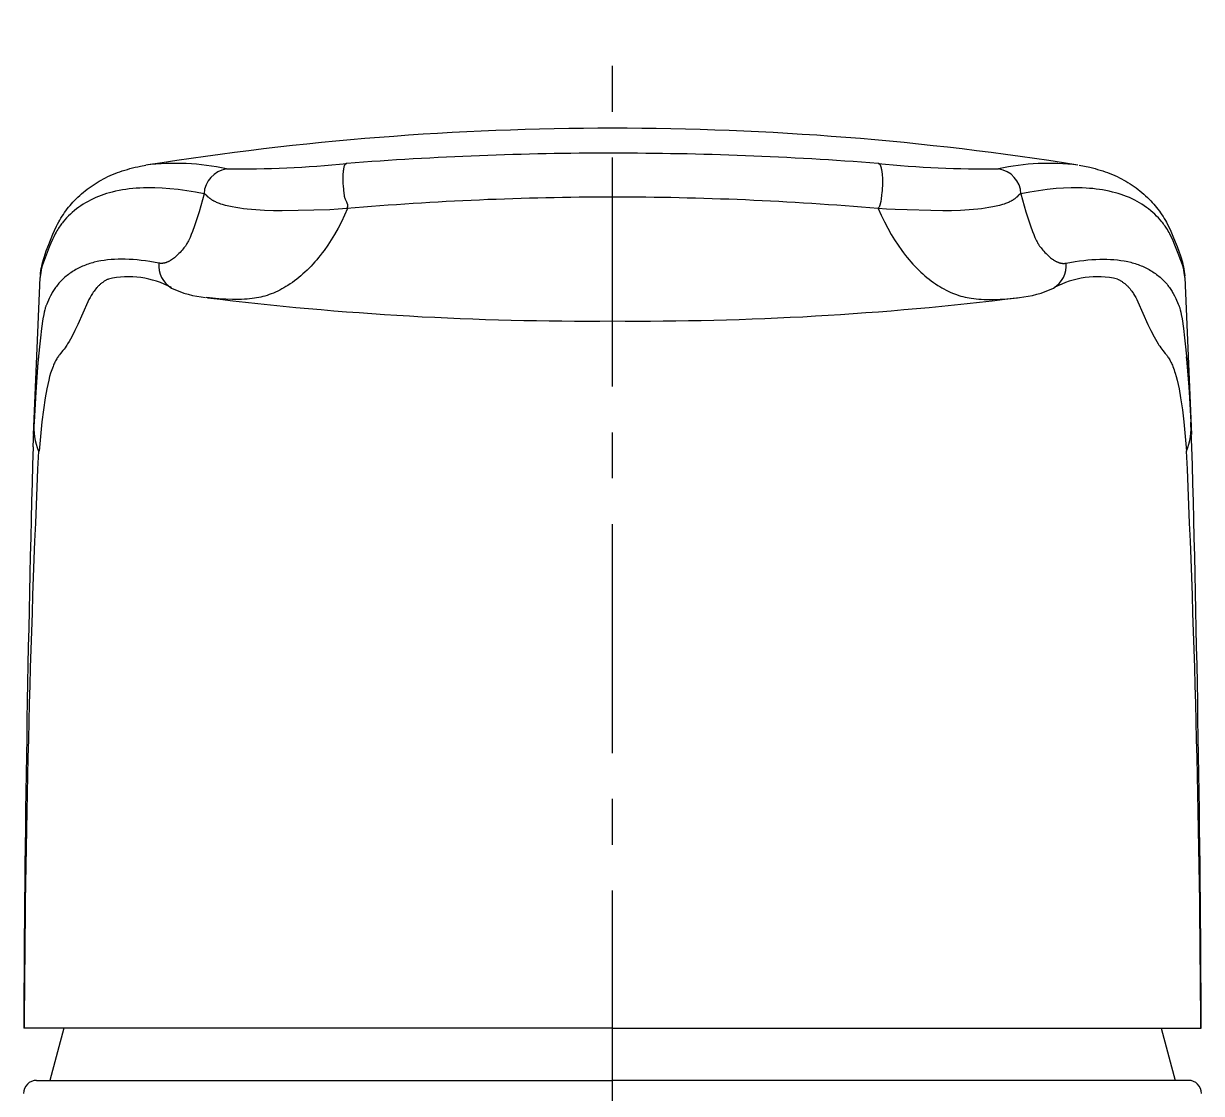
# Model space of a CAD drawing. Extents: x 6646 to 7240, y -4746 to -3906.
# Drawn here: x 6800.89 to 6845.89, y -4478.29 to -4437.42 of the extents above; entities that cross this region are included whole.
import ezdxf

# ---------------------------------------------------------------- set-up
doc = ezdxf.new("R2010")
doc.units = 0
doc.header["$LTSCALE"] = 7
doc.header["$MEASUREMENT"] = 0
doc.linetypes.add('CENTER', pattern=[2, 1.25, -0.25, 0.25, -0.25])
for name, color, linetype in [('CL', 1, 'CENTER'), ('DWG', 7, 'CONTINUOUS'), ('Make2D 표시선', 7, 'CONTINUOUS'), ('Make2D 표시선 - Tangent', 7, 'CONTINUOUS')]:
    doc.layers.add(name, color=color, linetype=linetype)

msp = doc.modelspace()

# ---------------------------------------------------------------- linework, layer by layer
at = {"layer": 'CL'}
msp.add_line((6823.392, -4675.287), (6823.392, -4437.416), dxfattribs=at)
at = {"layer": 'DWG'}
for p, q in [((6802.428, -4475.787), (6801.892, -4477.787)), ((6844.356, -4475.787), (6844.892, -4477.787)), ((6801.392, -4477.787), (6823.392, -4477.787)), ((6845.392, -4477.787), (6823.392, -4477.787))]:
    msp.add_line(p, q, dxfattribs=at)
for centre, start, end in [((6801.392, -4478.287), 90.0045, 179.9999), ((6845.392, -4478.287), 0.0001, 89.9955)]:
    msp.add_arc(centre, 0.5, start, end, dxfattribs=at)
at = {"layer": 'Make2D 표시선'}
for p, q in [((6801.274, -4453.115), (6801.529, -4447.117)), ((6845.254, -4447.117), (6845.51, -4453.115)), ((6801.378, -4451.311), (6801.45, -4450.386)), ((6801.45, -4450.384), (6801.451, -4450.377)), ((6801.45, -4450.384), (6801.45, -4450.386)), ((6801.451, -4450.377), (6801.474, -4450.148)), ((6845.31, -4450.148), (6845.331, -4450.36)), ((6845.332, -4450.366), (6845.331, -4450.36)), ((6845.332, -4450.366), (6845.333, -4450.377)), ((6845.333, -4450.377), (6845.406, -4451.311)), ((6800.916, -4475.787), (6800.899, -4475.787)), ((6823.392, -4475.787), (6800.916, -4475.787)), ((6823.392, -4475.787), (6845.868, -4475.787)), ((6845.868, -4475.787), (6845.885, -4475.787))]:
    msp.add_line(p, q, dxfattribs=at)
for points in [[(6813.245, -4442.759), (6813.24, -4442.76), (6813.235, -4442.761), (6813.23, -4442.763), (6813.225, -4442.765), (6813.22, -4442.767), (6813.218, -4442.768), (6813.215, -4442.769), (6813.213, -4442.77), (6813.21, -4442.771), (6813.208, -4442.772), (6813.206, -4442.773), (6813.203, -4442.775), (6813.201, -4442.776), (6813.199, -4442.777), (6813.197, -4442.779), (6813.195, -4442.78), (6813.192, -4442.782), (6813.19, -4442.783), (6813.188, -4442.785), (6813.186, -4442.786), (6813.184, -4442.788), (6813.182, -4442.79), (6813.18, -4442.791), (6813.178, -4442.793), (6813.176, -4442.795), (6813.175, -4442.797), (6813.173, -4442.799), (6813.171, -4442.801), (6813.17, -4442.802), (6813.168, -4442.804), (6813.167, -4442.806), (6813.165, -4442.808), (6813.164, -4442.81), (6813.163, -4442.812), (6813.161, -4442.814), (6813.159, -4442.818), (6813.156, -4442.822), (6813.154, -4442.826), (6813.152, -4442.831), (6813.15, -4442.834), (6813.149, -4442.837), (6813.148, -4442.84), (6813.146, -4442.843), (6813.144, -4442.85), (6813.142, -4442.856), (6813.139, -4442.863), (6813.137, -4442.869), (6813.134, -4442.883), (6813.128, -4442.908), (6813.122, -4442.933), (6813.117, -4442.959), (6813.113, -4442.985), (6813.109, -4443.01), (6813.105, -4443.036), (6813.1, -4443.088), (6813.094, -4443.153), (6813.091, -4443.218), (6813.089, -4443.283), (6813.088, -4443.348), (6813.089, -4443.414), (6813.091, -4443.479), (6813.094, -4443.545), (6813.099, -4443.61), (6813.129, -4443.903), (6813.137, -4443.972), (6813.141, -4443.994), (6813.143, -4444.009), (6813.146, -4444.023), (6813.149, -4444.038), (6813.153, -4444.052), (6813.157, -4444.066), (6813.161, -4444.08), (6813.165, -4444.094), (6813.17, -4444.107), (6813.174, -4444.118), (6813.179, -4444.128), (6813.188, -4444.148), (6813.227, -4444.227), (6813.236, -4444.247), (6813.241, -4444.257), (6813.245, -4444.267), (6813.248, -4444.276), (6813.252, -4444.284), (6813.255, -4444.292), (6813.257, -4444.301), (6813.26, -4444.31), (6813.261, -4444.314), (6813.262, -4444.318), (6813.263, -4444.323), (6813.264, -4444.327), (6813.265, -4444.331), (6813.265, -4444.336), (6813.266, -4444.341), (6813.267, -4444.345), (6813.267, -4444.35), (6813.267, -4444.355), (6813.268, -4444.36), (6813.268, -4444.364), (6813.268, -4444.369), (6813.268, -4444.374), (6813.268, -4444.379), (6813.267, -4444.384), (6813.267, -4444.389), (6813.266, -4444.393), (6813.266, -4444.398), (6813.265, -4444.403), (6813.265, -4444.408), (6813.264, -4444.413), (6813.262, -4444.422), (6813.26, -4444.431), (6813.257, -4444.441), (6813.254, -4444.45), (6813.251, -4444.459), (6813.248, -4444.468), (6813.245, -4444.477), (6813.241, -4444.486)], [(6801.534, -4447.043), (6801.538, -4446.999), (6801.543, -4446.954), (6801.554, -4446.866), (6801.568, -4446.779), (6801.585, -4446.692), (6801.604, -4446.605), (6801.626, -4446.519), (6801.65, -4446.433), (6801.675, -4446.348), (6801.716, -4446.224), (6801.76, -4446.101), (6801.853, -4445.857), (6802.015, -4445.456), (6802.073, -4445.325), (6802.152, -4445.158), (6802.194, -4445.076), (6802.237, -4444.995), (6802.279, -4444.921), (6802.322, -4444.848), (6802.367, -4444.776), (6802.413, -4444.704), (6802.461, -4444.634), (6802.51, -4444.565), (6802.561, -4444.498), (6802.614, -4444.431), (6802.668, -4444.365), (6802.723, -4444.301), (6802.78, -4444.238), (6802.838, -4444.176), (6802.903, -4444.11), (6802.969, -4444.045), (6803.037, -4443.982), (6803.106, -4443.921), (6803.176, -4443.861), (6803.248, -4443.803), (6803.321, -4443.746), (6803.395, -4443.69), (6803.47, -4443.637), (6803.547, -4443.585), (6803.625, -4443.534), (6803.703, -4443.486), (6803.783, -4443.438), (6803.863, -4443.393), (6803.945, -4443.349), (6804.027, -4443.307), (6804.116, -4443.264), (6804.206, -4443.223), (6804.296, -4443.184), (6804.387, -4443.146), (6804.479, -4443.111), (6804.572, -4443.077), (6804.665, -4443.045), (6804.759, -4443.015), (6804.858, -4442.986), (6804.958, -4442.958), (6805.058, -4442.932), (6805.159, -4442.908), (6805.26, -4442.885), (6805.362, -4442.865), (6805.566, -4442.829)], [(6841.218, -4442.829), (6841.422, -4442.865), (6841.625, -4442.908), (6841.725, -4442.932), (6841.826, -4442.958), (6841.925, -4442.986), (6842.025, -4443.015), (6842.119, -4443.045), (6842.212, -4443.077), (6842.305, -4443.111), (6842.397, -4443.146), (6842.488, -4443.184), (6842.578, -4443.223), (6842.668, -4443.264), (6842.757, -4443.307), (6842.84, -4443.35), (6842.922, -4443.394), (6843.004, -4443.44), (6843.084, -4443.488), (6843.163, -4443.537), (6843.242, -4443.588), (6843.319, -4443.641), (6843.395, -4443.695), (6843.47, -4443.751), (6843.544, -4443.809), (6843.616, -4443.868), (6843.687, -4443.929), (6843.757, -4443.991), (6843.825, -4444.055), (6843.891, -4444.121), (6843.957, -4444.187), (6844.015, -4444.25), (6844.071, -4444.313), (6844.126, -4444.377), (6844.18, -4444.443), (6844.232, -4444.51), (6844.283, -4444.578), (6844.332, -4444.647), (6844.38, -4444.717), (6844.426, -4444.789), (6844.47, -4444.861), (6844.513, -4444.934), (6844.554, -4445.009), (6844.599, -4445.093), (6844.642, -4445.178), (6844.722, -4445.351), (6844.827, -4445.597), (6844.962, -4445.936), (6845.041, -4446.15), (6845.079, -4446.257), (6845.114, -4446.366), (6845.139, -4446.451), (6845.162, -4446.536), (6845.183, -4446.622), (6845.202, -4446.708), (6845.218, -4446.795), (6845.232, -4446.882), (6845.243, -4446.97), (6845.251, -4447.058)]]:
    msp.add_lwpolyline(points, dxfattribs=at)
for centre, radius, start, end in [((6823.393, -4554.582), 113.166, 90.0004, 99.02505), ((6823.391, -4554.582), 113.166, 80.96151, 89.9996), ((6808.801, -4443.972), 1.016, 99.0193, 177.0834), ((6804.902, -4450.579), 3.49, 61.9096, 102.7205), ((6841.913, -4450.579), 3.49, 77.2795, 118.0904), ((6808.166, -4444.181), 3.711, 244.144, 264.9959), ((6838.618, -4444.18), 3.712, 275.0064, 295.8537), ((6822.413, -4330.523), 118.258, 262.96149, 270.47409), ((6824.37, -4330.515), 118.266, 269.52616, 277.03825), ((7746.672, -4479.928), 945.783, 178.403775, 179.749153), ((5899.838, -4479.928), 946.056, 0.25078, 1.595072)]:
    msp.add_arc(centre, radius, start, end, dxfattribs=at)
at = {"layer": 'Make2D 표시선 - Tangent'}
for p, q in [((6801.256, -4453.582), (6801.293, -4452.695)), ((6845.528, -4453.594), (6845.491, -4452.695))]:
    msp.add_line(p, q, dxfattribs=at)
for points in [[(6833.543, -4444.486), (6833.553, -4444.47), (6833.563, -4444.454), (6833.573, -4444.438), (6833.582, -4444.421), (6833.591, -4444.404), (6833.599, -4444.387), (6833.606, -4444.37), (6833.613, -4444.353), (6833.62, -4444.334), (6833.626, -4444.316), (6833.631, -4444.297), (6833.636, -4444.278), (6833.64, -4444.259), (6833.644, -4444.24), (6833.651, -4444.201), (6833.663, -4444.123), (6833.686, -4443.958), (6833.695, -4443.877), (6833.703, -4443.796), (6833.71, -4443.705), (6833.715, -4443.614), (6833.718, -4443.522), (6833.718, -4443.431), (6833.717, -4443.362), (6833.715, -4443.292), (6833.71, -4443.223), (6833.703, -4443.154), (6833.695, -4443.092), (6833.691, -4443.061), (6833.685, -4443.03), (6833.679, -4442.999), (6833.673, -4442.969), (6833.666, -4442.938), (6833.658, -4442.908), (6833.653, -4442.892), (6833.649, -4442.876), (6833.646, -4442.868), (6833.643, -4442.86), (6833.641, -4442.853), (6833.637, -4442.845), (6833.635, -4442.84), (6833.633, -4442.834), (6833.63, -4442.829), (6833.628, -4442.824), (6833.626, -4442.822), (6833.625, -4442.819), (6833.623, -4442.817), (6833.622, -4442.815), (6833.62, -4442.812), (6833.618, -4442.81), (6833.617, -4442.808), (6833.615, -4442.806), (6833.613, -4442.803), (6833.611, -4442.801), (6833.61, -4442.799), (6833.608, -4442.797), (6833.606, -4442.795), (6833.604, -4442.793), (6833.601, -4442.791), (6833.599, -4442.789), (6833.597, -4442.787), (6833.595, -4442.786), (6833.593, -4442.784), (6833.59, -4442.782), (6833.588, -4442.78), (6833.586, -4442.779), (6833.583, -4442.777), (6833.581, -4442.776), (6833.579, -4442.774), (6833.576, -4442.773), (6833.574, -4442.772), (6833.571, -4442.77), (6833.568, -4442.769), (6833.566, -4442.768), (6833.563, -4442.767), (6833.561, -4442.766), (6833.558, -4442.765), (6833.555, -4442.764), (6833.553, -4442.763), (6833.55, -4442.762), (6833.547, -4442.761), (6833.544, -4442.76), (6833.542, -4442.76), (6833.539, -4442.759)], [(6807.787, -4443.921), (6807.461, -4443.859), (6807.134, -4443.805), (6806.805, -4443.76), (6806.476, -4443.726), (6806.189, -4443.705), (6805.903, -4443.693), (6805.759, -4443.691), (6805.616, -4443.692), (6805.473, -4443.695), (6805.329, -4443.701), (6805.197, -4443.71), (6805.064, -4443.721), (6804.932, -4443.735), (6804.801, -4443.752), (6804.669, -4443.773), (6804.539, -4443.796), (6804.409, -4443.823), (6804.279, -4443.854), (6804.172, -4443.882), (6804.065, -4443.913), (6803.96, -4443.947), (6803.855, -4443.984), (6803.751, -4444.024), (6803.649, -4444.066), (6803.547, -4444.112), (6803.448, -4444.16), (6803.355, -4444.209), (6803.264, -4444.261), (6803.174, -4444.315), (6803.086, -4444.373), (6803, -4444.433), (6802.916, -4444.495), (6802.834, -4444.561), (6802.754, -4444.629), (6802.68, -4444.696), (6802.608, -4444.766), (6802.538, -4444.837), (6802.471, -4444.912), (6802.407, -4444.988), (6802.375, -4445.027), (6802.345, -4445.067), (6802.315, -4445.107), (6802.286, -4445.147), (6802.258, -4445.188), (6802.23, -4445.23), (6802.197, -4445.283), (6802.164, -4445.336), (6802.133, -4445.391), (6802.103, -4445.445), (6802.046, -4445.557), (6801.992, -4445.67), (6801.93, -4445.811), (6801.871, -4445.953), (6801.712, -4446.364), (6801.676, -4446.465), (6801.641, -4446.568), (6801.609, -4446.671), (6801.595, -4446.723), (6801.581, -4446.775), (6801.571, -4446.817), (6801.563, -4446.86), (6801.554, -4446.902), (6801.547, -4446.945), (6801.541, -4446.988), (6801.536, -4447.031), (6801.532, -4447.074), (6801.529, -4447.117)], [(6845.254, -4447.117), (6845.252, -4447.074), (6845.248, -4447.032), (6845.243, -4446.989), (6845.237, -4446.947), (6845.23, -4446.905), (6845.222, -4446.863), (6845.213, -4446.821), (6845.203, -4446.779), (6845.19, -4446.727), (6845.176, -4446.675), (6845.145, -4446.572), (6845.11, -4446.47), (6845.007, -4446.194), (6844.855, -4445.813), (6844.795, -4445.677), (6844.741, -4445.563), (6844.684, -4445.451), (6844.654, -4445.396), (6844.623, -4445.342), (6844.591, -4445.288), (6844.557, -4445.235), (6844.53, -4445.193), (6844.501, -4445.152), (6844.472, -4445.112), (6844.443, -4445.072), (6844.412, -4445.032), (6844.381, -4444.993), (6844.317, -4444.917), (6844.25, -4444.842), (6844.181, -4444.77), (6844.109, -4444.701), (6844.035, -4444.633), (6843.955, -4444.565), (6843.873, -4444.5), (6843.789, -4444.437), (6843.703, -4444.376), (6843.615, -4444.319), (6843.526, -4444.264), (6843.434, -4444.212), (6843.342, -4444.163), (6843.24, -4444.113), (6843.137, -4444.067), (6843.032, -4444.023), (6842.927, -4443.983), (6842.82, -4443.946), (6842.712, -4443.911), (6842.603, -4443.88), (6842.494, -4443.851), (6842.369, -4443.822), (6842.244, -4443.796), (6842.118, -4443.773), (6841.991, -4443.753), (6841.864, -4443.737), (6841.737, -4443.723), (6841.61, -4443.712), (6841.482, -4443.703), (6841.339, -4443.696), (6841.195, -4443.692), (6841.052, -4443.691), (6840.909, -4443.693), (6840.622, -4443.703), (6840.336, -4443.723), (6839.999, -4443.758), (6839.664, -4443.803), (6839.33, -4443.857), (6838.997, -4443.921)], [(6807.787, -4443.921), (6807.597, -4444.607), (6807.514, -4444.876), (6807.425, -4445.142), (6807.343, -4445.365), (6807.298, -4445.475), (6807.251, -4445.584), (6807.213, -4445.67), (6807.192, -4445.712), (6807.171, -4445.753), (6807.154, -4445.785), (6807.136, -4445.817), (6807.118, -4445.848), (6807.099, -4445.878), (6807.086, -4445.897), (6807.073, -4445.915), (6807.047, -4445.952), (6807.019, -4445.987), (6806.991, -4446.022), (6806.952, -4446.068), (6806.912, -4446.112), (6806.871, -4446.156), (6806.829, -4446.199), (6806.762, -4446.265), (6806.727, -4446.298), (6806.691, -4446.329), (6806.655, -4446.36), (6806.618, -4446.389), (6806.58, -4446.417), (6806.56, -4446.431), (6806.541, -4446.444), (6806.51, -4446.464), (6806.478, -4446.483), (6806.462, -4446.492), (6806.446, -4446.5), (6806.43, -4446.509), (6806.413, -4446.517), (6806.399, -4446.524), (6806.384, -4446.53), (6806.369, -4446.536), (6806.354, -4446.542), (6806.339, -4446.547), (6806.323, -4446.552), (6806.308, -4446.557), (6806.292, -4446.561), (6806.278, -4446.565), (6806.264, -4446.567), (6806.251, -4446.57), (6806.237, -4446.572), (6806.223, -4446.574), (6806.209, -4446.575), (6806.194, -4446.576), (6806.18, -4446.577), (6806.165, -4446.577), (6806.149, -4446.577), (6806.134, -4446.577), (6806.119, -4446.576), (6806.103, -4446.574), (6806.088, -4446.573), (6806.057, -4446.569)], [(6813.241, -4444.486), (6812.917, -4444.51), (6812.592, -4444.526), (6810.768, -4444.569), (6810.436, -4444.566), (6810.097, -4444.554), (6809.766, -4444.535), (6809.436, -4444.506), (6809.293, -4444.49), (6809.15, -4444.471), (6809.007, -4444.449), (6808.865, -4444.422), (6808.735, -4444.394), (6808.606, -4444.361), (6808.49, -4444.328), (6808.433, -4444.31), (6808.376, -4444.291), (6808.339, -4444.277), (6808.303, -4444.263), (6808.267, -4444.248), (6808.232, -4444.232), (6808.197, -4444.215), (6808.162, -4444.198), (6808.128, -4444.179), (6808.112, -4444.169), (6808.095, -4444.159), (6808.068, -4444.141), (6808.042, -4444.123), (6808.029, -4444.113), (6808.016, -4444.104), (6808.004, -4444.094), (6807.991, -4444.083), (6807.98, -4444.074), (6807.97, -4444.064), (6807.959, -4444.054), (6807.949, -4444.044), (6807.936, -4444.032), (6807.895, -4443.988), (6807.893, -4443.986), (6807.89, -4443.983), (6807.888, -4443.981), (6807.886, -4443.979), (6807.881, -4443.976), (6807.877, -4443.972), (6807.858, -4443.958), (6807.853, -4443.955), (6807.848, -4443.951), (6807.834, -4443.938), (6807.83, -4443.936), (6807.829, -4443.935), (6807.828, -4443.934), (6807.827, -4443.933), (6807.826, -4443.933), (6807.825, -4443.932), (6807.825, -4443.932), (6807.824, -4443.931), (6807.823, -4443.931), (6807.822, -4443.931), (6807.822, -4443.931), (6807.821, -4443.93), (6807.821, -4443.93), (6807.821, -4443.93), (6807.82, -4443.93), (6807.82, -4443.93), (6807.819, -4443.93), (6807.818, -4443.929), (6807.817, -4443.929), (6807.816, -4443.929), (6807.815, -4443.929), (6807.809, -4443.928), (6807.808, -4443.927), (6807.807, -4443.927), (6807.806, -4443.927), (6807.806, -4443.927), (6807.805, -4443.927), (6807.804, -4443.926), (6807.803, -4443.926), (6807.803, -4443.926), (6807.802, -4443.925), (6807.8, -4443.925), (6807.795, -4443.922), (6807.795, -4443.922), (6807.794, -4443.922), (6807.793, -4443.921), (6807.792, -4443.921), (6807.791, -4443.921), (6807.791, -4443.921), (6807.791, -4443.921), (6807.79, -4443.921), (6807.79, -4443.921), (6807.79, -4443.921), (6807.79, -4443.92), (6807.789, -4443.92), (6807.789, -4443.92), (6807.789, -4443.92), (6807.789, -4443.92), (6807.789, -4443.92), (6807.789, -4443.92), (6807.788, -4443.92), (6807.788, -4443.92), (6807.788, -4443.92), (6807.788, -4443.92), (6807.788, -4443.92), (6807.788, -4443.92), (6807.787, -4443.92), (6807.787, -4443.92), (6807.787, -4443.921), (6807.787, -4443.921), (6807.787, -4443.921)], [(6838.997, -4443.921), (6838.995, -4443.921), (6838.992, -4443.922), (6838.99, -4443.922), (6838.987, -4443.923), (6838.985, -4443.924), (6838.982, -4443.924), (6838.98, -4443.925), (6838.977, -4443.926), (6838.973, -4443.928), (6838.968, -4443.93), (6838.963, -4443.932), (6838.959, -4443.934), (6838.954, -4443.936), (6838.95, -4443.939), (6838.946, -4443.942), (6838.941, -4443.944), (6838.937, -4443.947), (6838.933, -4443.95), (6838.929, -4443.953), (6838.925, -4443.956), (6838.917, -4443.962), (6838.91, -4443.968), (6838.903, -4443.975), (6838.896, -4443.981), (6838.888, -4443.989), (6838.85, -4444.029), (6838.835, -4444.045), (6838.826, -4444.053), (6838.817, -4444.061), (6838.8, -4444.077), (6838.786, -4444.088), (6838.773, -4444.099), (6838.759, -4444.11), (6838.745, -4444.12), (6838.731, -4444.13), (6838.716, -4444.14), (6838.687, -4444.159), (6838.671, -4444.17), (6838.654, -4444.179), (6838.62, -4444.198), (6838.585, -4444.216), (6838.55, -4444.233), (6838.515, -4444.249), (6838.479, -4444.264), (6838.442, -4444.278), (6838.406, -4444.291), (6838.349, -4444.311), (6838.293, -4444.328), (6838.178, -4444.361), (6838.048, -4444.394), (6837.916, -4444.423), (6837.774, -4444.449), (6837.632, -4444.471), (6837.49, -4444.49), (6837.347, -4444.506), (6837.018, -4444.535), (6836.689, -4444.554), (6836.345, -4444.566), (6836.016, -4444.569), (6834.186, -4444.525), (6833.864, -4444.51), (6833.543, -4444.486)], [(6838.997, -4443.921), (6839.187, -4444.607), (6839.27, -4444.876), (6839.359, -4445.142), (6839.441, -4445.365), (6839.485, -4445.475), (6839.532, -4445.584), (6839.571, -4445.669), (6839.592, -4445.712), (6839.613, -4445.753), (6839.63, -4445.785), (6839.647, -4445.817), (6839.666, -4445.848), (6839.685, -4445.878), (6839.698, -4445.897), (6839.71, -4445.915), (6839.737, -4445.952), (6839.765, -4445.987), (6839.793, -4446.022), (6839.832, -4446.068), (6839.872, -4446.112), (6839.913, -4446.156), (6839.954, -4446.199), (6840.022, -4446.265), (6840.057, -4446.298), (6840.092, -4446.329), (6840.129, -4446.36), (6840.166, -4446.389), (6840.204, -4446.417), (6840.223, -4446.431), (6840.243, -4446.444), (6840.274, -4446.464), (6840.305, -4446.483), (6840.321, -4446.492), (6840.337, -4446.5), (6840.354, -4446.509), (6840.37, -4446.517), (6840.385, -4446.524), (6840.4, -4446.53), (6840.415, -4446.536), (6840.43, -4446.542), (6840.445, -4446.547), (6840.461, -4446.552), (6840.476, -4446.557), (6840.492, -4446.561), (6840.506, -4446.565), (6840.519, -4446.567), (6840.533, -4446.57), (6840.547, -4446.572), (6840.561, -4446.574), (6840.575, -4446.575), (6840.589, -4446.576), (6840.603, -4446.577), (6840.619, -4446.577), (6840.634, -4446.577), (6840.65, -4446.577), (6840.665, -4446.576), (6840.681, -4446.574), (6840.696, -4446.573), (6840.727, -4446.569)], [(6813.272, -4444.486), (6813.158, -4444.739), (6813.037, -4444.99), (6812.908, -4445.236), (6812.771, -4445.478), (6812.645, -4445.683), (6812.514, -4445.884), (6812.375, -4446.08), (6812.303, -4446.177), (6812.23, -4446.272), (6812.162, -4446.357), (6812.092, -4446.44), (6812.021, -4446.522), (6811.948, -4446.603), (6811.874, -4446.683), (6811.799, -4446.761), (6811.721, -4446.837), (6811.643, -4446.912), (6811.566, -4446.981), (6811.489, -4447.049), (6811.409, -4447.115), (6811.329, -4447.179), (6811.247, -4447.242), (6811.163, -4447.302), (6811.078, -4447.361), (6810.992, -4447.417), (6810.916, -4447.464), (6810.839, -4447.51), (6810.76, -4447.554), (6810.681, -4447.595), (6810.601, -4447.635), (6810.52, -4447.673), (6810.437, -4447.709), (6810.354, -4447.742), (6810.275, -4447.772), (6810.196, -4447.799), (6810.115, -4447.824), (6810.034, -4447.847), (6809.956, -4447.866), (6809.876, -4447.883), (6809.797, -4447.898), (6809.717, -4447.911), (6809.622, -4447.923), (6809.527, -4447.933), (6809.432, -4447.941), (6809.336, -4447.947), (6809.221, -4447.951), (6809.105, -4447.953), (6808.874, -4447.952), (6808.614, -4447.944), (6808.354, -4447.928), (6808.113, -4447.907), (6807.993, -4447.894), (6807.873, -4447.878)], [(6833.543, -4444.486), (6833.657, -4444.739), (6833.778, -4444.99), (6833.907, -4445.236), (6834.044, -4445.478), (6834.169, -4445.683), (6834.301, -4445.884), (6834.44, -4446.08), (6834.512, -4446.177), (6834.585, -4446.272), (6834.653, -4446.357), (6834.723, -4446.44), (6834.794, -4446.522), (6834.867, -4446.603), (6834.941, -4446.683), (6835.016, -4446.761), (6835.093, -4446.837), (6835.172, -4446.912), (6835.249, -4446.981), (6835.326, -4447.049), (6835.405, -4447.115), (6835.486, -4447.179), (6835.568, -4447.242), (6835.652, -4447.302), (6835.737, -4447.361), (6835.823, -4447.417), (6835.899, -4447.464), (6835.976, -4447.51), (6836.055, -4447.554), (6836.134, -4447.595), (6836.214, -4447.635), (6836.295, -4447.673), (6836.378, -4447.709), (6836.461, -4447.742), (6836.54, -4447.772), (6836.619, -4447.799), (6836.7, -4447.824), (6836.781, -4447.847), (6836.859, -4447.866), (6836.939, -4447.883), (6837.018, -4447.898), (6837.098, -4447.911), (6837.193, -4447.923), (6837.288, -4447.933), (6837.383, -4447.941), (6837.479, -4447.947), (6837.594, -4447.951), (6837.71, -4447.953), (6837.941, -4447.952), (6838.201, -4447.944), (6838.461, -4447.928), (6838.702, -4447.907), (6838.822, -4447.894), (6838.942, -4447.878)], [(6806.057, -4446.569), (6805.717, -4446.509), (6805.554, -4446.484), (6805.39, -4446.464), (6805.236, -4446.448), (6805.082, -4446.435), (6804.929, -4446.425), (6804.774, -4446.419), (6804.64, -4446.417), (6804.506, -4446.419), (6804.372, -4446.424), (6804.238, -4446.433), (6804.105, -4446.445), (6803.972, -4446.462), (6803.84, -4446.484), (6803.774, -4446.496), (6803.708, -4446.51), (6803.593, -4446.537), (6803.535, -4446.553), (6803.478, -4446.569), (6803.421, -4446.586), (6803.365, -4446.604), (6803.309, -4446.624), (6803.253, -4446.644), (6803.199, -4446.665), (6803.146, -4446.688), (6803.094, -4446.711), (6803.042, -4446.735), (6802.99, -4446.761), (6802.939, -4446.787), (6802.889, -4446.815), (6802.839, -4446.844), (6802.79, -4446.873), (6802.743, -4446.903), (6802.696, -4446.935), (6802.649, -4446.967), (6802.604, -4447.001), (6802.559, -4447.035), (6802.515, -4447.071), (6802.472, -4447.107), (6802.431, -4447.143), (6802.392, -4447.18), (6802.353, -4447.217), (6802.315, -4447.256), (6802.279, -4447.295), (6802.243, -4447.335), (6802.208, -4447.377), (6802.174, -4447.419), (6802.146, -4447.456), (6802.118, -4447.494), (6802.091, -4447.532), (6802.065, -4447.571), (6802.04, -4447.611), (6802.015, -4447.651), (6801.991, -4447.691), (6801.968, -4447.732), (6801.92, -4447.823), (6801.875, -4447.916), (6801.778, -4448.131), (6801.764, -4448.161), (6801.756, -4448.183), (6801.747, -4448.204), (6801.739, -4448.226), (6801.732, -4448.248), (6801.723, -4448.276), (6801.716, -4448.303), (6801.702, -4448.358), (6801.682, -4448.443), (6801.665, -4448.528), (6801.634, -4448.699), (6801.58, -4449.061), (6801.533, -4449.424), (6801.44, -4450.348), (6801.357, -4451.494), (6801.295, -4452.641)], [(6840.727, -4446.569), (6841.067, -4446.509), (6841.23, -4446.484), (6841.394, -4446.464), (6841.548, -4446.448), (6841.701, -4446.435), (6841.855, -4446.425), (6842.009, -4446.419), (6842.144, -4446.417), (6842.278, -4446.419), (6842.412, -4446.424), (6842.546, -4446.433), (6842.679, -4446.445), (6842.812, -4446.462), (6842.944, -4446.484), (6843.01, -4446.496), (6843.076, -4446.51), (6843.191, -4446.537), (6843.249, -4446.553), (6843.306, -4446.569), (6843.363, -4446.586), (6843.419, -4446.604), (6843.475, -4446.624), (6843.531, -4446.644), (6843.584, -4446.665), (6843.637, -4446.688), (6843.69, -4446.711), (6843.742, -4446.735), (6843.794, -4446.761), (6843.845, -4446.787), (6843.895, -4446.815), (6843.945, -4446.844), (6843.993, -4446.873), (6844.041, -4446.903), (6844.088, -4446.935), (6844.135, -4446.967), (6844.18, -4447.001), (6844.225, -4447.035), (6844.269, -4447.071), (6844.312, -4447.107), (6844.353, -4447.143), (6844.392, -4447.18), (6844.431, -4447.217), (6844.468, -4447.256), (6844.505, -4447.295), (6844.541, -4447.335), (6844.576, -4447.377), (6844.609, -4447.419), (6844.638, -4447.456), (6844.666, -4447.494), (6844.693, -4447.532), (6844.719, -4447.571), (6844.744, -4447.611), (6844.769, -4447.651), (6844.792, -4447.691), (6844.816, -4447.732), (6844.864, -4447.823), (6844.909, -4447.916), (6845.006, -4448.131), (6845.019, -4448.161), (6845.028, -4448.183), (6845.037, -4448.204), (6845.045, -4448.226), (6845.052, -4448.248), (6845.06, -4448.276), (6845.068, -4448.303), (6845.082, -4448.358), (6845.101, -4448.443), (6845.119, -4448.528), (6845.149, -4448.699), (6845.204, -4449.061), (6845.25, -4449.424), (6845.343, -4450.348), (6845.427, -4451.494), (6845.489, -4452.641)], [(6804.134, -4447.176), (6804.111, -4447.187), (6804.088, -4447.198), (6804.066, -4447.21), (6804.044, -4447.222), (6804.022, -4447.234), (6804, -4447.247), (6803.978, -4447.261), (6803.957, -4447.275), (6803.936, -4447.289), (6803.916, -4447.303), (6803.895, -4447.318), (6803.875, -4447.334), (6803.855, -4447.349), (6803.836, -4447.365), (6803.816, -4447.382), (6803.797, -4447.398), (6803.778, -4447.417), (6803.758, -4447.435), (6803.739, -4447.454), (6803.721, -4447.474), (6803.702, -4447.493), (6803.684, -4447.513), (6803.649, -4447.554), (6803.616, -4447.596), (6803.584, -4447.639), (6803.553, -4447.683), (6803.523, -4447.728), (6803.5, -4447.766), (6803.477, -4447.805), (6803.433, -4447.883), (6803.392, -4447.962), (6803.352, -4448.043), (6802.968, -4448.911), (6802.854, -4449.147), (6802.734, -4449.38), (6802.683, -4449.473), (6802.63, -4449.565), (6802.575, -4449.656), (6802.547, -4449.701), (6802.517, -4449.745), (6802.479, -4449.799), (6802.439, -4449.853), (6802.395, -4449.907), (6802.306, -4450.014), (6802.263, -4450.068), (6802.242, -4450.097), (6802.221, -4450.126), (6802.201, -4450.155), (6802.182, -4450.185), (6802.158, -4450.224), (6802.135, -4450.263), (6802.113, -4450.304), (6802.092, -4450.345), (6802.073, -4450.386), (6802.054, -4450.428), (6802.035, -4450.47), (6802.018, -4450.512), (6801.993, -4450.576), (6801.97, -4450.64), (6801.948, -4450.705), (6801.927, -4450.77), (6801.889, -4450.901), (6801.855, -4451.034), (6801.815, -4451.203), (6801.78, -4451.373), (6801.719, -4451.715), (6801.652, -4452.169), (6801.596, -4452.625), (6801.491, -4453.751)], [(6842.681, -4447.176), (6842.704, -4447.187), (6842.727, -4447.198), (6842.749, -4447.21), (6842.771, -4447.222), (6842.793, -4447.234), (6842.815, -4447.247), (6842.837, -4447.261), (6842.858, -4447.275), (6842.879, -4447.289), (6842.899, -4447.303), (6842.92, -4447.318), (6842.94, -4447.334), (6842.96, -4447.349), (6842.979, -4447.365), (6842.999, -4447.382), (6843.018, -4447.398), (6843.037, -4447.417), (6843.057, -4447.435), (6843.076, -4447.454), (6843.094, -4447.474), (6843.113, -4447.493), (6843.131, -4447.513), (6843.166, -4447.554), (6843.199, -4447.596), (6843.231, -4447.639), (6843.262, -4447.683), (6843.292, -4447.728), (6843.315, -4447.766), (6843.338, -4447.805), (6843.382, -4447.883), (6843.423, -4447.962), (6843.463, -4448.043), (6843.847, -4448.911), (6843.961, -4449.147), (6844.081, -4449.38), (6844.132, -4449.473), (6844.185, -4449.565), (6844.24, -4449.656), (6844.268, -4449.701), (6844.298, -4449.745), (6844.336, -4449.799), (6844.376, -4449.853), (6844.42, -4449.907), (6844.509, -4450.014), (6844.552, -4450.068), (6844.573, -4450.097), (6844.594, -4450.126), (6844.614, -4450.155), (6844.633, -4450.185), (6844.657, -4450.224), (6844.68, -4450.263), (6844.702, -4450.304), (6844.723, -4450.345), (6844.742, -4450.386), (6844.761, -4450.428), (6844.78, -4450.47), (6844.797, -4450.512), (6844.822, -4450.576), (6844.845, -4450.64), (6844.867, -4450.705), (6844.888, -4450.77), (6844.926, -4450.901), (6844.96, -4451.034), (6845, -4451.203), (6845.035, -4451.373), (6845.096, -4451.715), (6845.163, -4452.169), (6845.219, -4452.625), (6845.324, -4453.751)]]:
    msp.add_lwpolyline(points, dxfattribs=at)
for centre, radius, start, end in [((6806.704, -4451.686), 8.93, 77.4641, 97.3188), ((6809.012, -4400.566), 42.404, 269.4998, 275.7286), ((6823.376, -4573.656), 131.289, 89.99323, 94.4259), ((6823.407, -4573.654), 131.286, 85.57406, 90.00681), ((6837.772, -4400.566), 42.404, 264.2714, 270.5002), ((6840.088, -4451.771), 9.015, 83.1134, 102.4704), ((6837.998, -4443.959), 1, 2.1808, 81.7184), ((6823.417, -4561.893), 117.847, 90.01223, 94.95378), ((6823.368, -4561.884), 117.839, 85.04643, 89.98826), ((6807.044, -4446.663), 0.991, 174.583, 239.9515), ((6839.74, -4446.663), 0.991, 300.0485, 5.417), ((6803.829, -4452.831), 2.541, 175.7176, 201.2154), ((6842.955, -4452.831), 2.541, 338.7846, 4.2824), ((7337.035, -4477.995), 536.123, 177.40808, 179.76398), ((6309.749, -4477.995), 536.123, 0.23602, 2.59192)]:
    msp.add_arc(centre, radius, start, end, dxfattribs=at)

doc.saveas('drawing.dxf')
